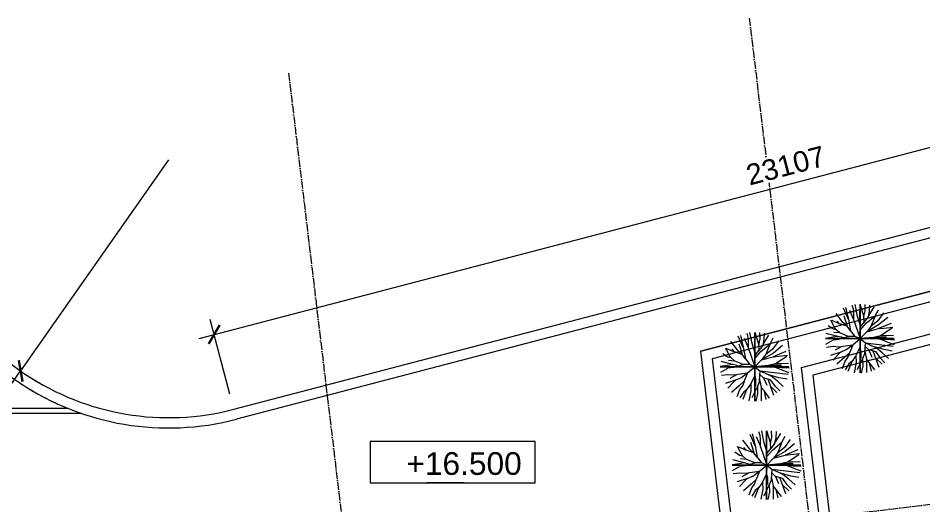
# Model space of a CAD drawing. Header units: millimetres. Extents: x -20215 to 101892, y -17414 to 45470.
# Drawn here: x 43019 to 60589, y 29542 to 38999 of the extents above; entities that cross this region are included whole.
import ezdxf

# ---------------------------------------------------------------- set-up
doc = ezdxf.new("R2010")
doc.units = ezdxf.units.MM
doc.linetypes.add('Grid Line', pattern=[4.2, 3, -0.6, 0, -0.6])
for name, color, linetype, lineweight in [('DIM', 1, 'Continuous', 5), ('G-ANNO-DIMS', 111, 'Continuous', 5), ('G-IMPT', 8, 'Continuous', 5), ('L-SITE', 91, 'Continuous', 5), ('NET-THAY', 2, 'Continuous', 9), ('TRUC', 225, 'Continuous', 5)]:
    doc.layers.add(name, color=color, linetype=linetype, lineweight=lineweight)
doc.styles.add('Arial_3', font='arial_0.ttf', dxfattribs={"height": 440})
doc.styles.add('TA1', font='arial_0.ttf')
doc.dimstyles.new('D_200_KTx2', dxfattribs={"dimtxt": 400, "dimasz": 300, "dimexe": 300, "dimexo": 300, "dimgap": 160, "dimtad": 1, "dimdec": 0, "dimzin": 9, "dimtxsty": 'TA1', "dimblk": 'ARCHTICK', "dimcen": 1, "dimdle": 300, "dimclrd": 256, "dimclre": 256, "dimclrt": 7, "dimadec": 0, "dimazin": 0, "dimtfac": 1, "dimtdec": 0, "dimtix": 1, "dimtmove": 1, "dimatfit": 3, "dimldrblk": 'ARCHTICK', "dimfxl": 0, "dimtolj": 1, "dimtzin": 0, "dimlwd": -1, "dimlwe": -1, "dimarcsym": 0})

# ---------------------------------------------------------------- blocks, each defined once
blk = doc.blocks.new('CAY XANH 1 - new block_dwg_110_植栽_中_高木 - 落葉1_φ4000_H5500-1445069-IDEA-4th Storey - Detail-1404438-MẶT BẰNG TẦNG 4')
at = {"layer": 'G-IMPT'}
for p, q in [((-667, 1111), (-958, 1760)), ((879, 1317), (625, 696)), ((-1850, 759), (-1578, 578)), ((-1570, 578), (-1398, 529)), ((1796, 880), (1057, 580)), ((1855, 599), (1188, 159)), ((-2000, 33), (-1462, 119)), ((-1453, 121), (-1278, 144)), ((-1975, -315), (-1571, -88)), ((-1423, -653), (-1041, -445)), ((1923, -449), (303, -262)), ((1984, -88), (1545, -58)), ((1097, -1672), (762, -724)), ((-1024, -1718), (-864, -1308)), ((855, -1808), (552, -1405)), ((1278, -1483), (902, -1122))]:
    blk.add_line(p, q, dxfattribs=at)
at = {"layer": 'G-IMPT', "flags": 128}
for points in [[(-838, 1808), (-670, 1129), (-546, 458), (-743, 713), (-989, 932), (-1147, 1149), (-1389, 1451)], [(-615, 1645), (-379, 1110), (0, 0), (-295, 133)], [(-472, 1941), (-408, 1715), (-389, 1474), (-379, 1110)], [(-306, 1976), (-181, 1368), (30, 691), (242, 956)], [(1939, 182), (1516, 167), (1206, 162), (773, 64), (0, 0), (-10, 303), (30, 691), (-10, 1257), (-10, 1592)], [(-5, 2000), (224, 1272), (298, 1613), (285, 1980)], [(10, 497), (348, 890), (879, 1317), (1065, 1665)], [(541, 1934), (518, 1586), (459, 1252), (641, 1557), (813, 1820)], [(-1522, 376), (-1182, 348), (-1399, 530), (-1482, 672), (-1685, 1077)], [(-1640, 1059), (-1182, 862), (-1319, 1008)], [(-934, 1324), (-819, 978), (-743, 713), (-1182, 862)], [(1364, 1487), (1021, 1024), (625, 696), (384, 396), (0, 0), (305, -251), (268, -432)], [(459, 1252), (242, 956), (224, 1272)], [(1602, 1227), (1074, 790), (384, 396), (1064, 582), (1374, 607), (1887, 662)], [(-1974, 319), (-1451, 187), (-1104, 101), (-945, 37)], [(-1683, -957), (-1092, -755), (-807, -637), (-423, -352), (0, 0), (-5, -527)], [(-1182, 348), (-645, 125), (-1245, -52), (-1564, -80)], [(-546, 458), (-295, 133), (-645, 125)], [(1538, 78), (773, 64), (1241, -50)], [(-1938, -494), (-1560, -440), (-1235, -475), (-846, -416), (-423, -352), (-610, -834), (-905, -1095), (-1342, -1483)], [(508, -651), (268, -432), (248, -870), (165, -1101)], [(1865, -721), (1389, -632), (743, -453), (305, -251)], [(1640, -1145), (1284, -817), (935, -541), (743, -453)], [(1534, -57), (1241, -50), (1512, -168), (1971, -338)], [(-1567, -1243), (-1244, -895), (-1077, -745)], [(-867, -1310), (-703, -1095), (-608, -832)], [(-321, -1974), (-207, -1385), (-217, -960), (-458, -1297)], [(-217, -960), (-5, -527), (44, -720), (39, -1126)], [(258, -651), (365, -1191), (365, -1967)], [(1438, -1391), (1191, -1135), (931, -773), (508, -651), (685, -1070)], [(-682, -1880), (-458, -1297), (-645, -1459), (-866, -1803)], [(76, -1999), (175, -1573), (165, -1101), (52, -1342), (-170, -1795)], [(659, -1888), (552, -1405), (365, -1191)]]:
    blk.add_lwpolyline(points, dxfattribs=at)
blk = doc.blocks.new('CAY XANH 1 - new block_dwg-1404437-MẶT BẰNG TẦNG 4')
at = {"xscale": 0.5, "yscale": 0.5, "zscale": 0.5}
blk.add_blockref('CAY XANH 1 - new block_dwg_110_植栽_中_高木 - 落葉1_φ4000_H5500-1445069-IDEA-4th Storey - Detail-1404438-MẶT BẰNG TẦNG 4', (-494874, 495980), dxfattribs=at)
blk = doc.blocks.new('CAY XANH 1 - CAY XANH_dwg-1404436-MẶT BẰNG TẦNG 4')
at = {"layer": 'G-IMPT'}
for p, q in [((28746, 0), (28733, 0)), ((28788, 0), (28771, 0)), ((28931, 0), (28922, 0)), ((29155, 0), (29164, 0))]:
    blk.add_line(p, q, dxfattribs=at)
at = {"layer": 'G-IMPT', "flags": 128}
for points in [[(28694, 0), (28685, 0), (28661, 0), (28659, 0), (28644, 0), (28634, 0), (28611, 0), (28604, 0), (28594, 0), (28604, 0), (28610, 0), (28592, 0), (28571, 0), (28578, 0), (28604, 0), (28662, 0), (28643, 0), (28600, 0), (28579, 0), (28610, 0), (28604, 0), (28575, 0), (28564, 0), (28585, 0), (28610, 0), (28614, 0), (28600, 0), (28612, 0), (28639, 0), (28678, 0), (28708, 0), (28714, 0), (28726, 0), (28716, 0), (28712, 0), (28702, 0), (28691, 0), (28706, 0), (28731, 0), (28735, 0), (28751, 0), (28757, 0), (28781, 0), (28806, 0), (28822, 0), (28833, 0), (28837, 0), (28862, 0), (28883, 0), (28899, 0), (28916, 0), (28931, 0)], [(28648, 0), (28661, 0), (28678, 0), (28674, 0), (28670, 0), (28648, 0)], [(29039, 0), (29014, 0), (28989, 0), (28974, 0), (28976, 0), (28959, 0), (28943, 0), (28926, 0), (28918, 0), (28931, 0), (28920, 0), (28895, 0), (28878, 0), (28821, 0), (28814, 0), (28795, 0), (28770, 0), (28708, 0), (28715, 0), (28723, 0), (28717, 0), (28708, 0), (28702, 0), (28694, 0)], [(28752, 0), (28737, 0), (28716, 0)], [(28716, 0), (28725, 0), (28722, 0), (28735, 0), (28741, 0), (28746, 0), (28766, 0), (28752, 0)], [(28733, 0), (28739, 0), (28756, 0), (28766, 0), (28771, 0), (28775, 0), (28781, 0), (28789, 0), (28793, 0), (28733, 0)], [(28733, 0), (28740, 0), (28816, 0), (28825, 0), (28882, 0), (28895, 0), (28899, 0), (28889, 0), (28895, 0), (28905, 0), (28922, 0), (28928, 0)], [(28764, 0), (28748, 0), (28746, 0)], [(28785, 0), (28789, 0), (28791, 0), (28785, 0), (28764, 0)], [(28771, 0), (28769, 0), (28780, 0), (28788, 0)], [(28818, 0), (28797, 0), (28785, 0)], [(28922, 0), (28909, 0), (28910, 0), (28893, 0), (28899, 0), (28893, 0), (28868, 0), (28812, 0)], [(28812, 0), (28823, 0), (28818, 0)], [(28928, 0), (28939, 0), (28941, 0), (28947, 0), (28957, 0), (28933, 0), (28922, 0), (28931, 0), (28947, 0), (28962, 0), (28970, 0), (28982, 0), (28995, 0)], [(29091, 0), (29111, 0), (29116, 0), (29107, 0), (29089, 0), (29082, 0), (29072, 0), (29059, 0), (29037, 0), (29034, 0), (29018, 0), (29008, 0), (29003, 0), (28997, 0), (28984, 0), (28966, 0), (28959, 0), (28957, 0), (28939, 0), (28922, 0)], [(28922, 0), (28931, 0), (28933, 0), (28943, 0), (28957, 0), (28955, 0), (28959, 0), (28976, 0), (28982, 0), (28987, 0), (29005, 0), (29037, 0), (29047, 0), (29053, 0), (29041, 0), (29043, 0), (29051, 0), (29068, 0)], [(28995, 0), (29010, 0), (29026, 0), (29020, 0), (29006, 0)], [(29006, 0), (29026, 0), (29030, 0), (29018, 0), (29026, 0), (29045, 0), (29053, 0), (29062, 0), (29070, 0), (29084, 0), (29109, 0), (29115, 0)], [(29313, 0), (29293, 0), (29303, 0), (29316, 0), (29320, 0), (29303, 0), (29286, 0), (29263, 0), (29270, 0), (29305, 0), (29313, 0), (29305, 0), (29297, 0), (29282, 0), (29327, 0), (29349, 0), (29330, 0), (29344, 0), (29391, 0), (29381, 0), (29362, 0), (29366, 0), (29374, 0), (29353, 0), (29345, 0), (29331, 0), (29312, 0), (29298, 0), (29230, 0), (29212, 0), (29205, 0), (29176, 0), (29168, 0), (29151, 0), (29145, 0), (29161, 0), (29174, 0), (29170, 0), (29153, 0), (29145, 0), (29103, 0), (29107, 0), (29070, 0), (29043, 0), (29037, 0)], [(29037, 0), (29059, 0), (29072, 0), (29087, 0), (29099, 0), (29089, 0), (29076, 0), (29068, 0), (29105, 0), (29116, 0)], [(29116, 0), (29091, 0), (29084, 0), (29070, 0), (29049, 0), (29039, 0)], [(29068, 0), (29057, 0), (29060, 0), (29112, 0), (29147, 0), (29158, 0), (29136, 0), (29132, 0), (29147, 0), (29162, 0), (29170, 0), (29187, 0), (29195, 0), (29222, 0), (29233, 0), (29257, 0), (29211, 0), (29220, 0), (29209, 0), (29224, 0), (29238, 0), (29247, 0), (29261, 0), (29269, 0), (29284, 0), (29299, 0), (29313, 0)], [(29115, 0), (29101, 0), (29091, 0)], [(29161, 0), (29147, 0), (29134, 0), (29139, 0), (29162, 0), (29170, 0), (29155, 0)], [(29164, 0), (29173, 0), (29180, 0), (29193, 0), (29186, 0), (29151, 0), (29144, 0), (29138, 0), (29144, 0), (29155, 0)], [(29155, 0), (29162, 0), (29182, 0), (29192, 0), (29186, 0), (29212, 0), (29224, 0), (29205, 0), (29199, 0), (29178, 0), (29180, 0)], [(29180, 0), (29174, 0), (29161, 0)], [(29221, 0), (29199, 0), (29186, 0), (29199, 0)], [(29199, 0), (29210, 0), (29230, 0), (29241, 0), (29283, 0), (29301, 0), (29297, 0), (29239, 0), (29241, 0), (29226, 0), (29221, 0)]]:
    blk.add_lwpolyline(points, dxfattribs=at)
for points in [[(28646, 0), (28641, 0), (28707, 0), (28677, 0), (28672, 0), (28685, 0), (28677, 0)], [(28691, 0), (28669, 0), (28662, 0), (28675, 0), (28681, 0), (28698, 0), (28700, 0)], [(28738, 0), (28751, 0), (28760, 0), (28755, 0), (28738, 0), (28711, 0), (28700, 0), (28698, 0), (28716, 0), (28718, 0), (28722, 0), (28740, 0)], [(28786, 0), (28784, 0), (28768, 0), (28757, 0), (28753, 0), (28748, 0), (28768, 0), (28777, 0)], [(28905, 0), (28916, 0), (28872, 0), (28806, 0), (28810, 0), (28804, 0), (28874, 0), (28883, 0)], [(28872, 0), (28858, 0), (28852, 0), (28863, 0)], [(28898, 0), (28909, 0), (28929, 0), (28931, 0), (28935, 0), (28942, 0), (28931, 0), (28909, 0), (28880, 0)], [(28927, 0), (28942, 0), (28957, 0), (28951, 0), (28975, 0), (28957, 0), (28949, 0), (28916, 0)], [(28971, 0), (28975, 0), (28957, 0), (28942, 0), (28955, 0), (28951, 0)], [(29037, 0), (29043, 0), (29045, 0), (29026, 0), (29023, 0)], [(29118, 0), (29116, 0), (29136, 0), (29140, 0), (29129, 0)], [(29158, 0), (29162, 0), (29191, 0), (29195, 0), (29193, 0), (29206, 0), (29226, 0), (29219, 0), (29206, 0), (29204, 0), (29193, 0), (29164, 0)], [(29287, 0), (29239, 0), (29232, 0), (29295, 0), (29300, 0), (29320, 0), (29304, 0)]]:
    blk.add_lwpolyline(points, close=True, dxfattribs=at)
blk = doc.blocks.new('CAY XANH 1 - CAY XANH_dwg-1404435-MẶT BẰNG TẦNG 4')
at = {"layer": 'G-IMPT'}
for p, q in [((0, -28746), (0, -28733)), ((0, -28788), (0, -28771)), ((0, -28931), (0, -28922)), ((0, -29155), (0, -29164))]:
    blk.add_line(p, q, dxfattribs=at)
at = {"layer": 'G-IMPT', "flags": 128}
for points in [[(0, -28694), (0, -28685), (0, -28661), (0, -28659), (0, -28644), (0, -28634), (0, -28611), (0, -28604), (0, -28594), (0, -28604), (0, -28610), (0, -28592), (0, -28571), (0, -28578), (0, -28604), (0, -28662), (0, -28643), (0, -28600), (0, -28579), (0, -28610), (0, -28604), (0, -28575), (0, -28564), (0, -28585), (0, -28610), (0, -28614), (0, -28600), (0, -28612), (0, -28639), (0, -28678), (0, -28708), (0, -28714), (0, -28726), (0, -28716), (0, -28712), (0, -28702), (0, -28691), (0, -28706), (0, -28731), (0, -28735), (0, -28751), (0, -28757), (0, -28781), (0, -28806), (0, -28822), (0, -28833), (0, -28837), (0, -28862), (0, -28883), (0, -28899), (0, -28916), (0, -28931)], [(0, -28648), (0, -28661), (0, -28678), (0, -28674), (0, -28670), (0, -28648)], [(0, -29039), (0, -29014), (0, -28989), (0, -28974), (0, -28976), (0, -28959), (0, -28943), (0, -28926), (0, -28918), (0, -28931), (0, -28920), (0, -28895), (0, -28878), (0, -28821), (0, -28814), (0, -28795), (0, -28770), (0, -28708), (0, -28715), (0, -28723), (0, -28717), (0, -28708), (0, -28702), (0, -28694)], [(0, -28752), (0, -28737), (0, -28716)], [(0, -28716), (0, -28725), (0, -28722), (0, -28735), (0, -28741), (0, -28746), (0, -28766), (0, -28752)], [(0, -28733), (0, -28739), (0, -28756), (0, -28766), (0, -28771), (0, -28775), (0, -28781), (0, -28789), (0, -28793), (0, -28733)], [(0, -28733), (0, -28740), (0, -28816), (0, -28825), (0, -28882), (0, -28895), (0, -28899), (0, -28889), (0, -28895), (0, -28905), (0, -28922), (0, -28928)], [(0, -28764), (0, -28748), (0, -28746)], [(0, -28785), (0, -28789), (0, -28791), (0, -28785), (0, -28764)], [(0, -28771), (0, -28769), (0, -28780), (0, -28788)], [(0, -28818), (0, -28797), (0, -28785)], [(0, -28922), (0, -28909), (0, -28910), (0, -28893), (0, -28899), (0, -28893), (0, -28868), (0, -28812)], [(0, -28812), (0, -28823), (0, -28818)], [(0, -28928), (0, -28939), (0, -28941), (0, -28947), (0, -28957), (0, -28933), (0, -28922), (0, -28931), (0, -28947), (0, -28962), (0, -28970), (0, -28982), (0, -28995)], [(0, -29091), (0, -29111), (0, -29116), (0, -29107), (0, -29089), (0, -29082), (0, -29072), (0, -29059), (0, -29037), (0, -29034), (0, -29018), (0, -29008), (0, -29003), (0, -28997), (0, -28984), (0, -28966), (0, -28959), (0, -28957), (0, -28939), (0, -28922)], [(0, -28922), (0, -28931), (0, -28933), (0, -28943), (0, -28957), (0, -28955), (0, -28959), (0, -28976), (0, -28982), (0, -28987), (0, -29005), (0, -29037), (0, -29047), (0, -29053), (0, -29041), (0, -29043), (0, -29051), (0, -29068)], [(0, -28995), (0, -29010), (0, -29026), (0, -29020), (0, -29006)], [(0, -29006), (0, -29026), (0, -29030), (0, -29018), (0, -29026), (0, -29045), (0, -29053), (0, -29062), (0, -29070), (0, -29084), (0, -29109), (0, -29115)], [(0, -29313), (0, -29293), (0, -29303), (0, -29316), (0, -29320), (0, -29303), (0, -29286), (0, -29263), (0, -29270), (0, -29305), (0, -29313), (0, -29305), (0, -29297), (0, -29282), (0, -29327), (0, -29349), (0, -29330), (0, -29344), (0, -29391), (0, -29381), (0, -29362), (0, -29366), (0, -29374), (0, -29353), (0, -29345), (0, -29331), (0, -29312), (0, -29298), (0, -29230), (0, -29212), (0, -29205), (0, -29176), (0, -29168), (0, -29151), (0, -29145), (0, -29161), (0, -29174), (0, -29170), (0, -29153), (0, -29145), (0, -29103), (0, -29107), (0, -29070), (0, -29043), (0, -29037)], [(0, -29037), (0, -29059), (0, -29072), (0, -29087), (0, -29099), (0, -29089), (0, -29076), (0, -29068), (0, -29105), (0, -29116)], [(0, -29116), (0, -29091), (0, -29084), (0, -29070), (0, -29049), (0, -29039)], [(0, -29068), (0, -29057), (0, -29060), (0, -29112), (0, -29147), (0, -29158), (0, -29136), (0, -29132), (0, -29147), (0, -29162), (0, -29170), (0, -29187), (0, -29195), (0, -29222), (0, -29233), (0, -29257), (0, -29211), (0, -29220), (0, -29209), (0, -29224), (0, -29238), (0, -29247), (0, -29261), (0, -29269), (0, -29284), (0, -29299), (0, -29313)], [(0, -29115), (0, -29101), (0, -29091)], [(0, -29161), (0, -29147), (0, -29134), (0, -29139), (0, -29162), (0, -29170), (0, -29155)], [(0, -29164), (0, -29173), (0, -29180), (0, -29193), (0, -29186), (0, -29151), (0, -29144), (0, -29138), (0, -29144), (0, -29155)], [(0, -29155), (0, -29162), (0, -29182), (0, -29192), (0, -29186), (0, -29212), (0, -29224), (0, -29205), (0, -29199), (0, -29178), (0, -29180)], [(0, -29180), (0, -29174), (0, -29161)], [(0, -29221), (0, -29199), (0, -29186), (0, -29199)], [(0, -29199), (0, -29210), (0, -29230), (0, -29241), (0, -29283), (0, -29301), (0, -29297), (0, -29239), (0, -29241), (0, -29226), (0, -29221)]]:
    blk.add_lwpolyline(points, dxfattribs=at)
for points in [[(0, -28646), (0, -28641), (0, -28707), (0, -28677), (0, -28672), (0, -28685), (0, -28677)], [(0, -28691), (0, -28669), (0, -28662), (0, -28675), (0, -28681), (0, -28698), (0, -28700)], [(0, -28738), (0, -28751), (0, -28760), (0, -28755), (0, -28738), (0, -28711), (0, -28700), (0, -28698), (0, -28716), (0, -28718), (0, -28722), (0, -28740)], [(0, -28786), (0, -28784), (0, -28768), (0, -28757), (0, -28753), (0, -28748), (0, -28768), (0, -28777)], [(0, -28905), (0, -28916), (0, -28872), (0, -28806), (0, -28810), (0, -28804), (0, -28874), (0, -28883)], [(0, -28872), (0, -28858), (0, -28852), (0, -28863)], [(0, -28898), (0, -28909), (0, -28929), (0, -28931), (0, -28935), (0, -28942), (0, -28931), (0, -28909), (0, -28880)], [(0, -28927), (0, -28942), (0, -28957), (0, -28951), (0, -28975), (0, -28957), (0, -28949), (0, -28916)], [(0, -28971), (0, -28975), (0, -28957), (0, -28942), (0, -28955), (0, -28951)], [(0, -29037), (0, -29043), (0, -29045), (0, -29026), (0, -29023)], [(0, -29118), (0, -29116), (0, -29136), (0, -29140), (0, -29129)], [(0, -29158), (0, -29162), (0, -29191), (0, -29195), (0, -29193), (0, -29206), (0, -29226), (0, -29219), (0, -29206), (0, -29204), (0, -29193), (0, -29164)], [(0, -29287), (0, -29239), (0, -29232), (0, -29295), (0, -29300), (0, -29320), (0, -29304)]]:
    blk.add_lwpolyline(points, close=True, dxfattribs=at)
blk = doc.blocks.new('CAY XANH 1 - CAY XANH 1-1405520-MẶT BẰNG TẦNG 4')
for name, p, xscale, yscale, zscale in [('CAY XANH 1 - new block_dwg-1404437-MẶT BẰNG TẦNG 4', (331763, -332504), 0.6703958691910499, 0.6703958691910499, 0.6703958691910499), ('CAY XANH 1 - CAY XANH_dwg-1404435-MẶT BẰNG TẦNG 4', (0, 46610), 1.608504446305672, 1.608504446305672, 1.608504446305672), ('CAY XANH 1 - CAY XANH_dwg-1404436-MẶT BẰNG TẦNG 4', (-46721, 0), 1.612196637345681, 1.612196637345681, 1.612196637345681)]:
    blk.add_blockref(name, p, dxfattribs=dict(xscale=xscale, yscale=yscale, zscale=zscale))
blk = doc.blocks.new('Spot Elevations - CODE 1-1678943-MẶT BẰNG TẦNG 4')
at = {"layer": 'G-ANNO-DIMS'}
for p, q in [((10.5, 4), (-5.5, 4)), ((-5.5, 4), (-5.5, 0)), ((10.5, 0), (10.5, 4)), ((-5.5, 0), (10.5, 0))]:
    blk.add_line(p, q, dxfattribs=at)
blk = doc.blocks.new('_ARCHTICK')
at = {"color": 0, "linetype": 'ByBlock', "const_width": 0.15}
blk.add_lwpolyline([(-0.5, -0.5), (0.5, 0.5)], dxfattribs=at)
blk = doc.blocks.new('*D364')
at = {"layer": 'Defpoints', "color": 0, "transparency": 16777216}
for p in [(69179, 38708), (69558, 37256), (47201, 31415)]:
    blk.add_point(p, dxfattribs=at)
at = {"layer": 'DIM', "transparency": 16777216}
for p, q in [((69482, 37547), (69103, 38998)), ((46532, 32790), (69469, 38783)), ((47125, 31705), (46746, 33156))]:
    blk.add_line(p, q, dxfattribs=at)
at = {"layer": 'DIM', "transparency": 16777216, "xscale": 300, "yscale": 300, "zscale": 300}
for p, rotation in [((69179, 38708), 14.6428708967497), ((46822, 32866), 194.6428708967497)]:
    blk.add_blockref('_ARCHTICK', p, dxfattribs=dict(at, rotation=rotation))
at = {"layer": 'DIM', "color": 7, "transparency": 16777216, "insert": (57908, 36139), "char_height": 400, "attachment_point": 5, "rotation": 14.6429, "style": 'TA1', "bg_fill": 3, "box_fill_scale": 1.1, "bg_fill_color": 256, "bg_fill_true_color": 13158600, "bg_fill_transparency": 0}
blk.add_mtext('\\A1;23107', dxfattribs=at)
blk = doc.blocks.new('*D365')
at = {"layer": 'Defpoints', "color": 0, "transparency": 16777216}
for p in [(45937, 36252), (43068, 32158)]:
    blk.add_point(p, dxfattribs=at)
at = {"layer": 'DIM', "transparency": 16777216}
for p in [(45937, 36252), (41636, 30114)]:
    blk.add_line(p, (43068, 32158), dxfattribs=at)
at = {"layer": 'DIM', "transparency": 16777216, "xscale": 300, "yscale": 300, "zscale": 300, "rotation": 54.98048717896572}
blk.add_blockref('_ARCHTICK', (43068, 32158), dxfattribs=at)
at = {"layer": 'DIM', "color": 7, "transparency": 16777216, "insert": (41881, 31099), "char_height": 400, "attachment_point": 5, "rotation": 54.9805, "style": 'TA1', "bg_fill": 3, "box_fill_scale": 1.1, "bg_fill_color": 256, "bg_fill_true_color": 13158600, "bg_fill_transparency": 0}
blk.add_mtext('\\A1;R5000', dxfattribs=at)

msp = doc.modelspace()

# ---------------------------------------------------------------- linework, layer by layer
at = {"layer": 'G-ANNO-DIMS'}
msp.add_line((51673, 29990.1), (50948.1, 29990.1), dxfattribs=at)
at = {"layer": 'NET-THAY'}
for p, q in [((47201.2, 31414.8), (69961.4, 37361.6)), ((69929.7, 37146.6), (47251.8, 31221.3)), ((56261.7, 32541.9), (69771.2, 36071.6)), ((69739.4, 35856.6), (56481.1, 32392.5)), ((58215.1, 32225.4), (69644.3, 35211.6)), ((69612.6, 34996.6), (58434.5, 32076)), ((56853.5, 27610.2), (56261.7, 32541.9)), ((56481.1, 32392.5), (57052.1, 27634)), ((58740.8, 27836.6), (58215.1, 32225.4)), ((58434.5, 32076), (58945.4, 27810.8)), ((41000.5, 31433.7), (43982.8, 31433.7)), ((44250.3, 31333.7), (41000.5, 31333.7))]:
    msp.add_line(p, q, dxfattribs=at)
at = {"layer": 'NET-THAY', "color": 7}
msp.add_line((69771, 36071.6), (56261.7, 32541.9), dxfattribs=at)
at = {"layer": 'NET-THAY'}
for radius, start, end in [(5200, 187.96459, 284.64287), (5000, 187.96459, 284.64287), (5200, 247.92357, 248.50617), (5200, 248.95374, 251.06973)]:
    msp.add_arc((45937.2, 36252.4), radius, start, end, dxfattribs=at)
at = {"layer": 'NET-THAY', "color": 7}
for centre, radius, start, end in [((45937.3, 36252.5), 5000, 187.96459, 284.64287), ((45937.2, 36252.4), 5200, 235.94222, 237.35641), ((45937.2, 36252.4), 5200, 238.68816, 240.10045), ((45937.2, 36252.4), 5200, 241.43388, 242.8445), ((45937.2, 36252.4), 5200, 244.17942, 245.58856), ((45937.2, 36252.4), 5200, 246.9248, 247.92357)]:
    msp.add_arc(centre, radius, start, end, dxfattribs=at)
at = {"layer": 'TRUC', "linetype": 'Grid Line', "ltscale": 50}
for p, q in [((57202.3, 38999), (60456.9, 11821.1)), ((48266.2, 37928.6), (51520.8, 10750.7)), ((41585.2, 27281.7), (97259.7, 33950.9))]:
    msp.add_line(p, q, dxfattribs=at)

# ---------------------------------------------------------------- block references
at = {"layer": 'G-ANNO-DIMS', "xscale": 199.9999999999999, "yscale": 199.9999999999999, "zscale": 199.9999999999999}
msp.add_blockref('Spot Elevations - CODE 1-1678943-MẶT BẰNG TẦNG 4', (50948.1, 29990.1), dxfattribs=at)
at = {"layer": 'L-SITE'}
for p in [(59349.4, 32785.8), (57308.2, 32240.8), (57538.7, 30334)]:
    msp.add_blockref('CAY XANH 1 - CAY XANH 1-1405520-MẶT BẰNG TẦNG 4', p, dxfattribs=at)

# ---------------------------------------------------------------- texts
at = {"layer": 'G-ANNO-DIMS', "insert": (50549.4, 30583.1), "char_height": 440, "width": 2251.659, "attachment_point": 1, "line_spacing_factor": 0.941778, "style": 'Arial_3'}
msp.add_mtext('+16.500', dxfattribs=at)

# ---------------------------------------------------------------- next in the draw order: dimensions: what is measured, and where the dimension line sits
at = {"layer": 'DIM'}
dim = msp.add_aligned_dim(p1=(47201.3, 31414.9), p2=(69558.2, 37256.3), distance=1500, dimstyle='D_200_KTx2', override={"dimtfill": 1, "dimarcsym": 2}, dxfattribs=at)
dim.commit()
dim.dimension.update_dxf_attribs({"geometry": '*D364', "text_midpoint": (57908.4, 36139.4)})
dim = msp.add_radius_dim(center=(45937.3, 36252.5), mpoint=(43068, 32157.7), dimstyle='D_200_KTx2', override={"dimtfill": 1, "dimarcsym": 2}, dxfattribs=at)
dim.commit()
dim.dimension.update_dxf_attribs({"geometry": '*D365', "text_midpoint": (41881.4, 31099)})

doc.saveas('drawing.dxf')
